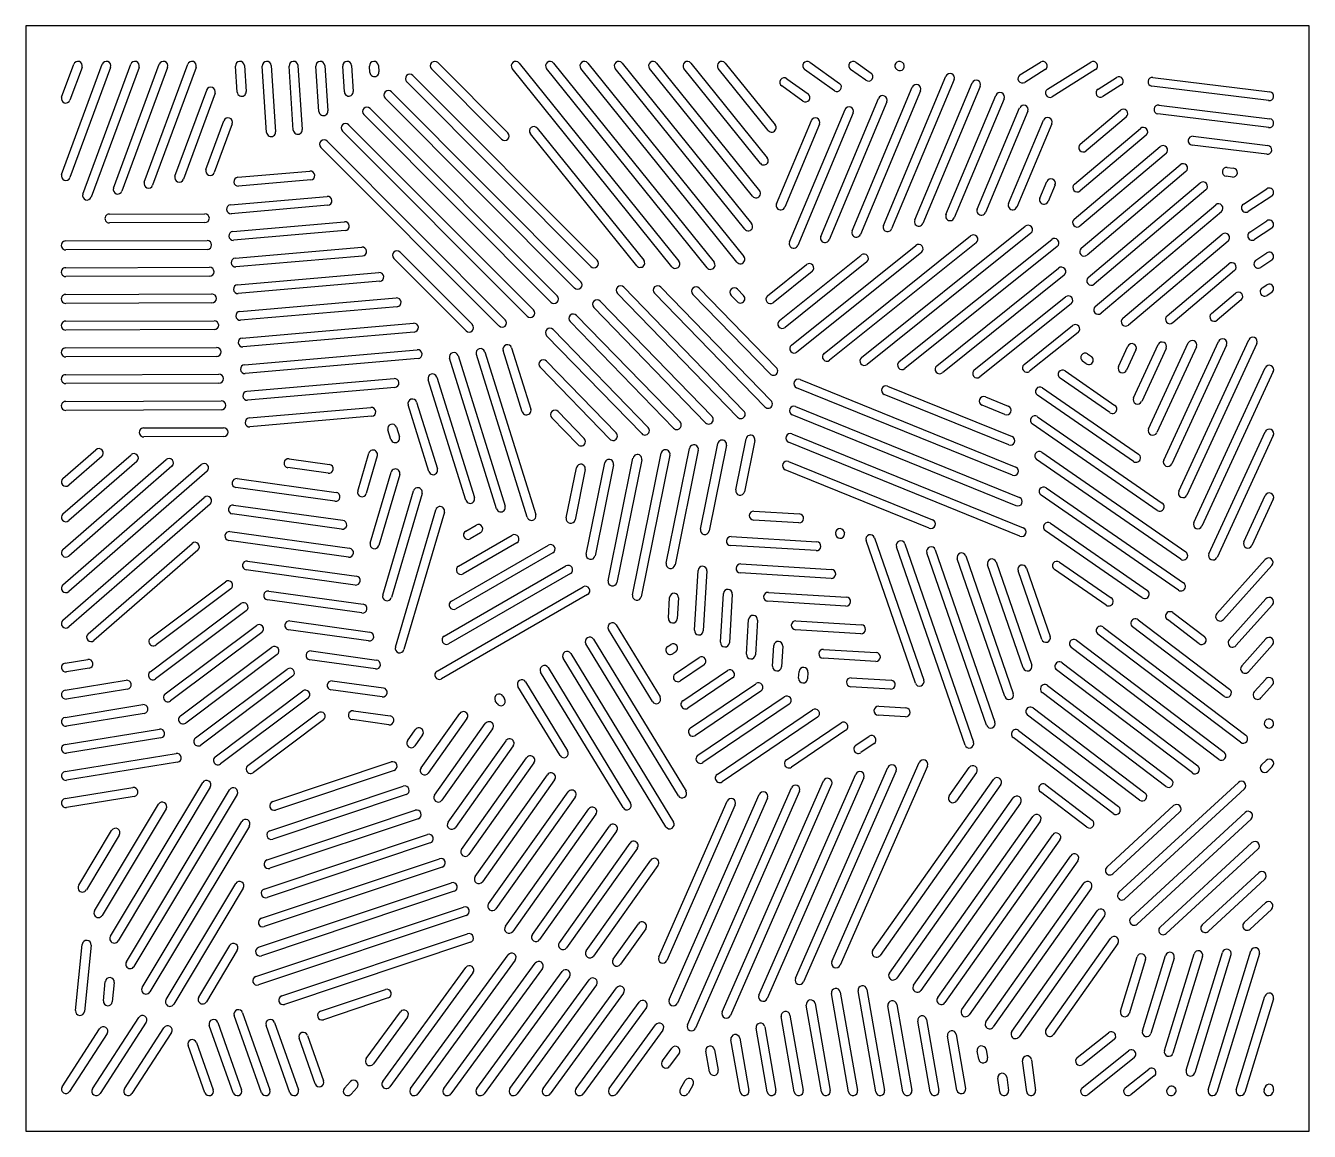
# Model space of a CAD drawing. Header units: inches. Extents: x 0 to 36, y 0 to 31.
import ezdxf

# ---------------------------------------------------------------- set-up
doc = ezdxf.new("R2010")
doc.units = ezdxf.units.IN
doc.layers.add('PROFILE', color=1, linetype='Continuous')
doc.layers.add('SLOTS', color=3, linetype='Continuous')

msp = doc.modelspace()

# ---------------------------------------------------------------- linework, layer by layer
at = {"layer": 'PROFILE'}
msp.add_lwpolyline([(0, 0), (36, 0), (36, 31), (0, 31)], close=True, dxfattribs=at)
at = {"layer": 'SLOTS'}
for p, q in [((1.008, 26.828), (2.146, 29.918)), ((1.008, 28.998), (1.347, 29.918)), ((1.605, 26.28), (2.945, 29.918)), ((2.466, 26.447), (3.744, 29.918)), ((3.327, 26.614), (4.544, 29.918)), ((6.134, 29.883), (6.182, 29.152)), ((6.886, 29.883), (7.008, 28.023)), ((7.637, 29.883), (7.755, 28.088)), ((8.389, 29.883), (8.472, 28.611)), ((9.141, 29.883), (9.188, 29.158)), ((9.892, 29.883), (9.904, 29.705)), ((11.559, 29.963), (13.523, 27.995)), ((13.838, 29.953), (18.319, 24.399)), ((14.802, 29.953), (19.305, 24.371)), ((15.765, 29.953), (20.141, 24.529)), ((16.729, 29.953), (20.36, 25.451)), ((17.693, 29.953), (20.58, 26.374)), ((18.656, 29.953), (20.799, 27.297)), ((19.62, 29.953), (21.018, 28.22)), ((21.988, 29.977), (22.825, 29.381)), ((23.281, 29.977), (23.708, 29.672)), ((24.573, 29.977), (24.591, 29.964)), ((27.885, 29.623), (28.457, 29.981)), ((28.655, 29.22), (29.87, 29.981)), ((2.38, 29.832), (1.242, 26.741)), ((1.581, 29.832), (1.242, 28.912)), ((3.18, 29.832), (1.84, 26.193)), ((3.979, 29.832), (2.7, 26.36)), ((4.778, 29.832), (3.561, 26.527)), ((5.933, 29.136), (5.885, 29.867)), ((6.758, 28.007), (6.636, 29.867)), ((7.505, 28.072), (7.388, 29.867)), ((8.223, 28.594), (8.14, 29.867)), ((8.939, 29.142), (8.891, 29.867)), ((9.654, 29.689), (9.643, 29.867)), ((10.862, 29.601), (16.025, 24.424)), ((13.346, 27.818), (11.382, 29.787)), ((18.124, 24.242), (13.644, 29.797)), ((19.11, 24.214), (14.607, 29.797)), ((19.947, 24.372), (15.571, 29.797)), ((20.166, 25.295), (16.534, 29.797)), ((20.385, 26.217), (17.498, 29.797)), ((20.604, 27.14), (18.462, 29.797)), ((20.824, 28.063), (19.425, 29.797)), ((22.68, 29.177), (21.843, 29.773)), ((23.563, 29.469), (23.136, 29.773)), ((24.055, 25.398), (25.809, 29.586)), ((24.446, 29.761), (24.428, 29.773)), ((28.59, 29.769), (28.018, 29.411)), ((30.002, 29.769), (28.788, 29.008)), ((30.075, 29.224), (30.592, 29.549)), ((31.615, 29.551), (34.89, 29.146)), ((4.187, 26.781), (5.076, 29.192)), ((15.848, 24.247), (10.685, 29.424)), ((21.797, 28.885), (21.202, 29.309)), ((21.347, 29.513), (21.942, 29.089)), ((23.178, 25.245), (24.865, 29.274)), ((25.096, 29.177), (23.408, 25.148)), ((26.039, 29.489), (24.286, 25.302)), ((24.933, 25.552), (26.542, 29.395)), ((26.773, 29.299), (25.163, 25.455)), ((30.725, 29.337), (30.207, 29.012)), ((34.86, 28.898), (31.584, 29.303)), ((5.31, 29.106), (4.422, 26.694)), ((15.389, 23.645), (10.083, 28.965)), ((10.261, 29.141), (15.566, 23.822)), ((22.3, 25.091), (23.921, 28.962)), ((24.152, 28.865), (22.531, 24.994)), ((25.81, 25.706), (27.209, 29.046)), ((27.44, 28.95), (26.041, 25.609)), ((14.726, 23.249), (9.482, 28.505)), ((9.659, 28.682), (14.903, 23.425)), ((21.423, 24.937), (22.978, 28.65)), ((23.208, 28.553), (21.654, 24.841)), ((26.688, 25.859), (27.876, 28.698)), ((28.107, 28.601), (26.918, 25.763)), ((29.577, 27.68), (30.703, 28.629)), ((34.86, 28.142), (31.753, 28.526)), ((31.784, 28.774), (34.89, 28.39)), ((5.055, 26.968), (5.56, 28.336)), ((5.794, 28.25), (5.29, 26.881)), ((9.058, 28.223), (14.239, 23.029)), ((14.348, 28.127), (17.333, 24.426)), ((21.058, 26.007), (22.034, 28.338)), ((22.264, 28.241), (21.289, 25.911)), ((27.565, 26.013), (28.543, 28.349)), ((28.774, 28.252), (27.796, 25.916)), ((29.412, 26.559), (31.262, 28.119)), ((30.864, 28.438), (29.738, 27.489)), ((8.457, 27.763), (13.451, 22.756)), ((14.062, 22.852), (8.881, 28.046)), ((17.138, 24.27), (14.154, 27.97)), ((31.423, 27.928), (29.573, 26.368)), ((32.742, 27.9), (34.835, 27.642)), ((13.274, 22.58), (8.28, 27.587)), ((29.406, 25.573), (31.82, 27.61)), ((31.982, 27.419), (29.568, 25.382)), ((34.804, 27.393), (32.711, 27.652)), ((29.603, 24.758), (32.379, 27.1)), ((33.7, 27.026), (33.872, 27.005)), ((5.951, 26.748), (7.971, 26.924)), ((7.993, 26.675), (5.972, 26.499)), ((32.54, 26.909), (29.765, 24.567)), ((33.841, 26.757), (33.67, 26.778)), ((28.443, 26.167), (28.637, 26.631)), ((28.868, 26.534), (28.673, 26.07)), ((29.8, 23.943), (32.938, 26.59)), ((33.099, 26.399), (29.962, 23.752)), ((34.152, 25.996), (34.806, 26.429)), ((5.746, 25.978), (8.456, 26.213)), ((8.477, 25.964), (5.767, 25.729)), ((29.998, 23.128), (33.374, 25.976)), ((34.944, 26.22), (34.289, 25.787)), ((2.346, 25.719), (5.025, 25.727)), ((33.535, 25.785), (30.159, 22.937)), ((5.026, 25.477), (2.347, 25.469)), ((5.811, 25.231), (8.94, 25.502)), ((8.962, 25.253), (5.833, 24.982)), ((23.444, 21.697), (28.035, 25.377)), ((34.327, 25.213), (34.806, 25.53)), ((34.944, 25.321), (34.465, 25.004)), ((1.125, 24.965), (5.091, 24.977)), ((22.39, 21.813), (26.501, 25.108)), ((26.657, 24.913), (22.546, 21.618)), ((28.192, 25.182), (23.6, 21.502)), ((24.497, 21.58), (28.774, 25.008)), ((30.768, 22.797), (33.558, 25.151)), ((33.72, 24.96), (30.929, 22.606)), ((5.092, 24.727), (1.125, 24.715)), ((5.877, 24.483), (9.424, 24.791)), ((9.446, 24.542), (5.898, 24.234)), ((10.501, 24.652), (12.527, 22.621)), ((21.141, 22.734), (23.431, 24.57)), ((21.474, 22.04), (24.966, 24.839)), ((25.122, 24.644), (21.63, 21.845)), ((28.931, 24.813), (24.654, 21.385)), ((34.502, 24.429), (34.806, 24.63)), ((1.125, 24.215), (5.157, 24.227)), ((12.35, 22.445), (10.324, 24.476)), ((20.808, 23.429), (21.897, 24.301)), ((23.588, 24.375), (21.297, 22.539)), ((25.551, 21.464), (28.969, 24.203)), ((32.011, 22.864), (33.743, 24.325)), ((33.904, 24.134), (32.172, 22.673)), ((34.944, 24.422), (34.64, 24.221)), ((5.157, 23.977), (1.125, 23.965)), ((5.942, 23.736), (9.908, 24.081)), ((9.93, 23.832), (5.964, 23.487)), ((22.053, 24.106), (20.964, 23.233)), ((29.125, 24.008), (25.708, 21.268)), ((1.125, 23.465), (5.222, 23.477)), ((19.964, 20.022), (16.595, 23.494)), ((16.774, 23.668), (20.144, 20.196)), ((20.728, 20.311), (17.637, 23.497)), ((17.817, 23.671), (20.908, 20.485)), ((20.876, 21.236), (18.712, 23.466)), ((18.891, 23.641), (21.056, 21.41)), ((19.956, 23.262), (19.786, 23.436)), ((19.966, 23.61), (20.135, 23.436)), ((33.253, 22.931), (33.928, 23.5)), ((34.677, 23.646), (34.806, 23.731)), ((34.944, 23.523), (34.815, 23.438)), ((5.223, 23.227), (1.125, 23.215)), ((6.007, 22.989), (10.393, 23.37)), ((10.414, 23.121), (6.029, 22.74)), ((19.068, 19.868), (15.933, 23.099)), ((16.113, 23.273), (19.248, 20.042)), ((26.605, 21.347), (29.164, 23.398)), ((29.32, 23.203), (26.761, 21.152)), ((34.089, 23.309), (33.415, 22.74)), ((1.125, 22.715), (5.288, 22.728)), ((18.172, 19.715), (15.272, 22.704)), ((15.451, 22.878), (18.351, 19.889)), ((5.289, 22.478), (1.125, 22.465)), ((6.073, 22.242), (10.877, 22.659)), ((10.898, 22.41), (6.094, 21.993)), ((14.79, 22.482), (17.455, 19.735)), ((28, 21.504), (29.358, 22.593)), ((29.515, 22.397), (28.156, 21.309)), ((1.125, 21.965), (5.354, 21.978)), ((13.629, 21.969), (14.166, 20.25)), ((17.276, 19.561), (14.611, 22.308)), ((30.648, 21.442), (30.911, 22.012)), ((31.071, 20.568), (31.759, 22.058)), ((31.493, 19.693), (32.606, 22.104)), ((32.833, 21.999), (31.72, 19.589)), ((31.916, 18.819), (33.453, 22.149)), ((33.68, 22.045), (32.143, 18.714)), ((32.339, 17.945), (34.3, 22.195)), ((34.527, 22.09), (32.566, 17.84)), ((5.354, 21.728), (1.125, 21.715)), ((6.138, 21.495), (10.982, 21.915)), ((11.003, 21.666), (6.16, 21.246)), ((13.207, 17.455), (11.887, 21.675)), ((12.126, 21.749), (13.446, 17.53)), ((14.067, 17.216), (12.639, 21.784)), ((12.877, 21.859), (14.306, 17.291)), ((13.928, 20.176), (13.39, 21.894)), ((29.783, 21.798), (29.887, 21.725)), ((31.138, 21.908), (30.875, 21.337)), ((31.986, 21.953), (31.298, 20.463)), ((16.38, 19.408), (14.426, 21.421)), ((14.605, 21.595), (16.559, 19.582)), ((29.151, 21.323), (30.55, 20.355)), ((29.745, 21.52), (29.641, 21.592)), ((32.761, 17.071), (34.761, 21.406)), ((34.989, 21.301), (32.988, 16.966)), ((1.125, 21.215), (5.419, 21.228)), ((5.42, 20.978), (1.125, 20.965)), ((6.204, 20.748), (10.331, 21.106)), ((12.346, 17.694), (11.289, 21.074)), ((11.528, 21.148), (12.585, 17.768)), ((21.716, 21.082), (27.768, 18.626)), ((24.174, 20.893), (27.663, 19.478)), ((30.407, 20.15), (29.008, 21.117)), ((10.353, 20.857), (6.225, 20.499)), ((27.674, 18.394), (21.622, 20.85)), ((27.569, 19.246), (24.08, 20.662)), ((26.916, 20.59), (27.558, 20.33)), ((31.07, 18.779), (28.376, 20.643)), ((28.518, 20.848), (31.212, 18.985)), ((1.125, 20.465), (5.485, 20.478)), ((5.486, 20.228), (1.125, 20.215)), ((6.269, 20.001), (9.681, 20.297)), ((11.309, 18.499), (10.724, 20.37)), ((10.962, 20.445), (11.547, 18.574)), ((14.935, 20.179), (15.663, 19.428)), ((21.594, 20.322), (27.873, 17.774)), ((27.464, 20.098), (26.822, 20.359)), ((9.703, 20.048), (6.291, 19.752)), ((15.484, 19.254), (14.755, 20.005)), ((27.779, 17.542), (21.5, 20.09)), ((31.732, 17.409), (28.23, 19.832)), ((28.372, 20.037), (31.874, 17.615)), ((3.309, 19.722), (5.551, 19.728)), ((5.551, 19.478), (3.31, 19.472)), ((10.242, 19.397), (10.158, 19.666)), ((10.397, 19.741), (10.481, 19.472)), ((21.488, 19.555), (27.978, 16.922)), ((33.184, 16.196), (34.761, 19.616)), ((34.989, 19.511), (33.411, 16.092)), ((1.043, 18.304), (1.971, 19.111)), ((17.966, 15.93), (18.618, 19.147)), ((18.863, 19.098), (18.211, 15.88)), ((18.925, 16.885), (19.41, 19.283)), ((19.656, 19.234), (19.17, 16.836)), ((19.913, 17.984), (20.203, 19.419)), ((20.448, 19.369), (20.158, 17.934)), ((27.884, 16.69), (21.394, 19.323)), ((1.043, 17.311), (2.954, 18.972)), ((1.043, 16.317), (3.938, 18.833)), ((2.135, 18.922), (1.207, 18.116)), ((3.118, 18.783), (1.207, 17.122)), ((7.387, 18.855), (8.519, 18.698)), ((9.311, 17.953), (9.623, 19.01)), ((9.862, 18.94), (9.551, 17.883)), ((15.722, 16.185), (16.239, 18.74)), ((16.336, 15.438), (17.032, 18.876)), ((17.277, 18.826), (16.581, 15.388)), ((17.02, 15.04), (17.825, 19.012)), ((18.07, 18.962), (17.265, 14.99)), ((21.396, 18.783), (25.434, 17.144)), ((32.394, 16.039), (28.353, 18.835)), ((28.495, 19.041), (32.536, 16.245)), ((1.043, 15.323), (4.922, 18.694)), ((4.102, 18.645), (1.207, 16.128)), ((5.086, 18.506), (1.207, 15.135)), ((8.484, 18.45), (7.353, 18.608)), ((9.663, 16.494), (10.249, 18.483)), ((10.489, 18.412), (9.903, 16.423)), ((15.162, 17.198), (15.447, 18.604)), ((15.692, 18.555), (15.407, 17.148)), ((16.485, 18.69), (15.967, 16.135)), ((25.34, 16.913), (21.302, 18.551)), ((8.673, 17.667), (5.896, 18.053)), ((5.93, 18.301), (8.708, 17.914)), ((28.618, 18.044), (32.471, 15.378)), ((1.043, 14.33), (5.007, 17.775)), ((10.016, 15.035), (10.876, 17.955)), ((11.116, 17.885), (10.255, 14.964)), ((32.328, 15.172), (28.476, 17.838)), ((34.163, 16.529), (34.761, 17.825)), ((34.989, 17.721), (34.39, 16.424)), ((5.171, 17.586), (1.207, 14.141)), ((8.862, 16.883), (5.795, 17.31)), ((5.829, 17.557), (8.897, 17.131)), ((10.368, 13.575), (11.502, 17.428)), ((11.742, 17.357), (10.607, 13.505)), ((20.425, 17.388), (21.702, 17.311)), ((12.342, 16.83), (12.633, 16.997)), ((21.687, 17.061), (20.41, 17.138)), ((28.741, 17.047), (31.457, 15.167)), ((9.051, 16.1), (5.694, 16.567)), ((5.729, 16.814), (9.086, 16.347)), ((12.14, 15.848), (13.647, 16.716)), ((12.758, 16.781), (12.467, 16.613)), ((19.784, 16.675), (22.185, 16.53)), ((22.725, 16.711), (22.717, 16.732)), ((22.954, 16.814), (22.961, 16.792)), ((24.951, 12.566), (23.57, 16.562)), ((23.806, 16.644), (25.188, 12.648)), ((31.315, 14.962), (28.598, 16.841)), ((1.751, 13.952), (4.665, 16.484)), ((4.829, 16.296), (1.915, 13.763)), ((11.939, 14.866), (14.661, 16.435)), ((14.786, 16.218), (12.064, 14.649)), ((13.772, 16.499), (12.265, 15.631)), ((22.17, 16.281), (19.769, 16.425)), ((26.345, 10.831), (24.422, 16.392)), ((24.658, 16.474), (26.581, 10.913)), ((26.946, 11.389), (25.274, 16.222)), ((25.511, 16.304), (27.182, 11.471)), ((6.223, 15.988), (9.275, 15.564)), ((11.737, 13.884), (15.153, 15.853)), ((20.055, 15.907), (22.602, 15.754)), ((27.462, 12.191), (26.127, 16.052)), ((26.363, 16.134), (27.698, 12.272)), ((27.978, 12.993), (26.979, 15.882)), ((27.216, 15.964), (28.215, 13.074)), ((28.992, 15.961), (30.444, 14.956)), ((33.404, 14.516), (34.764, 16.034)), ((34.95, 15.867), (33.59, 14.349)), ((9.24, 15.316), (6.188, 15.741)), ((15.278, 15.636), (11.862, 13.668)), ((18.755, 14.05), (18.857, 15.726)), ((19.106, 15.711), (19.004, 14.035)), ((22.587, 15.504), (20.04, 15.658)), ((28.495, 13.794), (27.832, 15.712)), ((28.068, 15.794), (28.731, 13.876)), ((30.301, 14.751), (28.85, 15.755)), ((3.507, 13.836), (5.604, 15.409)), ((5.754, 15.209), (3.657, 13.636)), ((6.816, 15.149), (9.464, 14.78)), ((11.536, 12.903), (15.636, 15.265)), ((3.491, 12.886), (6.037, 14.797)), ((9.429, 14.533), (6.782, 14.901)), ((15.76, 15.049), (11.661, 12.686)), ((18.024, 14.387), (18.059, 14.97)), ((18.309, 14.955), (18.273, 14.372)), ((19.486, 13.713), (19.569, 15.078)), ((19.818, 15.063), (19.735, 13.698)), ((23.004, 14.728), (20.814, 14.86)), ((20.829, 15.109), (23.019, 14.978)), ((33.755, 13.784), (34.782, 14.93)), ((34.968, 14.763), (33.941, 13.617)), ((6.187, 14.597), (3.641, 12.686)), ((32.17, 14.545), (33.058, 13.871)), ((3.915, 12.267), (6.47, 14.184)), ((9.619, 13.749), (7.375, 14.061)), ((7.41, 14.309), (9.653, 13.997)), ((17.576, 12.048), (16.346, 14.068)), ((16.559, 14.198), (17.79, 12.178)), ((20.217, 13.376), (20.276, 14.349)), ((20.525, 14.333), (20.466, 13.361)), ((23.421, 13.952), (21.587, 14.062)), ((21.602, 14.311), (23.436, 14.201)), ((30.222, 14.14), (34.22, 11.106)), ((33.614, 12.194), (31.045, 14.144)), ((31.196, 14.343), (33.765, 12.393)), ((32.907, 13.672), (32.019, 14.346)), ((6.62, 13.984), (4.065, 12.067)), ((15.924, 13.798), (18.519, 9.539)), ((29.473, 13.768), (33.61, 10.628)), ((34.069, 10.907), (30.071, 13.941)), ((34.105, 13.051), (34.782, 13.806)), ((4.338, 11.647), (6.903, 13.571)), ((7.053, 13.371), (4.488, 11.447)), ((8.003, 13.469), (9.842, 13.213)), ((15.289, 13.399), (18.169, 8.671)), ((18.305, 9.409), (15.711, 13.668)), ((18.009, 13.598), (18.09, 13.652)), ((18.23, 13.445), (18.149, 13.39)), ((20.948, 13.039), (20.983, 13.619)), ((21.232, 13.604), (21.197, 13.024)), ((22.376, 13.513), (23.854, 13.425)), ((33.459, 10.429), (29.322, 13.569)), ((34.968, 13.639), (34.292, 12.884)), ((1.105, 13.127), (1.742, 13.231)), ((1.782, 12.985), (1.145, 12.881)), ((9.808, 12.966), (7.969, 13.221)), ((14.654, 13), (16.966, 9.205)), ((17.955, 8.541), (15.076, 13.269)), ((18.22, 12.835), (18.886, 13.285)), ((19.026, 13.078), (18.36, 12.628)), ((23.839, 13.175), (22.361, 13.264)), ((29.066, 13.135), (32.87, 10.248)), ((1.105, 12.367), (2.817, 12.647)), ((4.762, 11.028), (7.336, 12.958)), ((7.486, 12.758), (4.912, 10.828)), ((8.597, 12.629), (10.031, 12.43)), ((14.019, 12.601), (15.199, 10.664)), ((16.752, 9.075), (14.441, 12.87)), ((18.431, 12.072), (19.682, 12.918)), ((19.822, 12.711), (18.571, 11.865)), ((21.678, 12.702), (21.69, 12.89)), ((21.939, 12.875), (21.928, 12.687)), ((23.15, 12.716), (24.271, 12.648)), ((32.719, 10.049), (28.914, 12.936)), ((34.456, 12.318), (34.782, 12.682)), ((2.857, 12.4), (1.145, 12.121)), ((5.315, 10.504), (7.769, 12.346)), ((9.997, 12.182), (8.562, 12.382)), ((14.986, 10.534), (13.806, 12.471)), ((18.642, 11.309), (20.478, 12.551)), ((20.618, 12.344), (18.782, 11.102)), ((24.256, 12.399), (23.135, 12.466)), ((31.979, 9.668), (28.507, 12.304)), ((28.658, 12.503), (32.13, 9.867)), ((34.968, 12.515), (34.642, 12.151)), ((1.105, 11.607), (3.284, 11.963)), ((7.919, 12.146), (5.465, 10.304)), ((13.219, 11.992), (13.171, 12.072)), ((13.384, 12.202), (13.433, 12.122)), ((18.852, 10.546), (21.274, 12.184)), ((21.414, 11.977), (18.993, 10.339)), ((23.924, 11.918), (24.688, 11.872)), ((3.325, 11.717), (1.145, 11.361)), ((6.235, 10.257), (8.202, 11.733)), ((8.352, 11.533), (6.385, 10.057)), ((10.186, 11.398), (9.156, 11.542)), ((9.19, 11.789), (10.22, 11.646)), ((11.088, 10.19), (12.172, 11.716)), ((12.376, 11.571), (11.292, 10.045)), ((19.394, 10.007), (22.07, 11.817)), ((22.21, 11.61), (19.534, 9.8)), ((24.673, 11.622), (23.909, 11.668)), ((31.24, 9.288), (28.1, 11.671)), ((28.251, 11.87), (31.391, 9.487)), ((34.898, 11.552), (34.912, 11.548)), ((1.105, 10.847), (3.752, 11.28)), ((10.709, 10.951), (10.927, 11.258)), ((11.467, 9.428), (12.891, 11.432)), ((13.094, 11.287), (11.671, 9.283)), ((21.336, 10.415), (22.866, 11.45)), ((23.006, 11.243), (21.476, 10.208)), ((27.844, 11.238), (30.651, 9.107)), ((34.838, 11.309), (34.825, 11.313)), ((3.792, 11.033), (1.145, 10.601)), ((11.131, 11.113), (10.913, 10.806)), ((11.846, 8.667), (13.471, 10.953)), ((13.674, 10.809), (12.05, 8.522)), ((23.279, 10.824), (23.654, 11.078)), ((23.794, 10.871), (23.419, 10.617)), ((30.5, 8.908), (27.693, 11.039)), ((1.105, 10.088), (4.22, 10.596)), ((12.225, 7.905), (14.05, 10.475)), ((4.26, 10.349), (1.145, 9.841)), ((6.928, 9.245), (10.253, 10.356)), ((10.332, 10.119), (7.007, 9.008)), ((14.254, 10.33), (12.429, 7.76)), ((21.587, 4.291), (24.18, 10.203)), ((24.409, 10.103), (21.816, 4.19)), ((22.613, 4.762), (25.06, 10.343)), ((25.289, 10.242), (22.842, 4.661)), ((25.903, 9.41), (26.463, 10.201)), ((34.663, 10.278), (34.788, 10.4)), ((34.962, 10.221), (34.837, 10.099)), ((2.378, 5.468), (4.964, 9.778)), ((12.604, 7.144), (14.63, 9.996)), ((14.834, 9.851), (12.808, 6.999)), ((19.537, 3.349), (22.376, 9.824)), ((22.604, 9.723), (19.766, 3.249)), ((20.562, 3.82), (23.278, 10.013)), ((23.507, 9.913), (20.791, 3.72)), ((23.758, 5.077), (27.144, 9.865)), ((27.348, 9.72), (23.963, 4.933)), ((26.667, 10.057), (26.108, 9.265)), ((30.66, 6.701), (34.009, 9.783)), ((1.105, 9.328), (3.005, 9.638)), ((3.045, 9.391), (1.145, 9.081)), ((5.178, 9.649), (2.592, 5.339)), ((2.824, 4.752), (5.717, 9.575)), ((5.931, 9.447), (3.038, 4.624)), ((6.849, 8.428), (10.59, 9.678)), ((10.669, 9.441), (6.928, 8.191)), ((12.983, 6.382), (15.21, 9.517)), ((15.414, 9.372), (13.187, 6.237)), ((18.05, 3.693), (20.571, 9.444)), ((18.56, 2.99), (21.473, 9.634)), ((21.702, 9.533), (18.789, 2.889)), ((29.76, 8.528), (28.459, 9.516)), ((28.61, 9.715), (29.911, 8.727)), ((34.178, 9.599), (30.83, 6.517)), ((1.933, 6.183), (3.725, 9.17)), ((3.939, 9.041), (2.147, 6.054)), ((6.77, 7.611), (10.927, 9)), ((13.454, 5.75), (15.79, 9.038)), ((17.755, 4.89), (19.669, 9.254)), ((19.898, 9.154), (17.984, 4.789)), ((20.8, 9.344), (18.279, 3.593)), ((24.225, 4.438), (27.697, 9.348)), ((27.901, 9.204), (24.429, 4.294)), ((30.32, 7.407), (32.194, 9.132)), ((3.269, 4.037), (6.058, 8.686)), ((11.007, 8.763), (6.849, 7.374)), ((15.994, 8.894), (13.658, 5.605)), ((24.902, 4.096), (28.25, 8.831)), ((28.454, 8.687), (25.106, 3.951)), ((32.363, 8.948), (30.49, 7.224)), ((31, 5.995), (34.2, 8.939)), ((34.369, 8.755), (31.17, 5.811)), ((1.487, 6.898), (2.41, 8.437)), ((2.624, 8.308), (1.702, 6.77)), ((6.273, 8.558), (3.483, 3.908)), ((6.69, 6.794), (11.265, 8.322)), ((14.21, 5.519), (16.37, 8.56)), ((16.574, 8.415), (14.414, 5.375)), ((25.578, 3.754), (28.803, 8.314)), ((11.344, 8.085), (6.77, 6.556)), ((14.967, 5.289), (16.95, 8.081)), ((17.154, 7.936), (15.17, 5.144)), ((29.007, 8.17), (25.782, 3.609)), ((31.818, 5.728), (34.39, 8.095)), ((6.611, 5.976), (11.602, 7.644)), ((15.723, 5.059), (17.53, 7.602)), ((26.255, 3.411), (29.307, 7.728)), ((29.511, 7.583), (26.459, 3.267)), ((34.56, 7.911), (31.987, 5.544)), ((11.682, 7.407), (6.69, 5.739)), ((17.733, 7.457), (15.927, 4.914)), ((32.995, 5.791), (34.581, 7.251)), ((3.937, 3.693), (5.89, 6.947)), ((6.532, 5.159), (11.94, 6.966)), ((26.931, 3.069), (29.679, 6.955)), ((34.75, 7.067), (33.164, 5.607)), ((6.104, 6.819), (4.152, 3.565)), ((12.019, 6.729), (6.611, 4.922)), ((29.883, 6.81), (27.135, 2.925)), ((6.453, 4.342), (12.277, 6.288)), ((27.657, 2.796), (30.051, 6.182)), ((34.171, 5.855), (34.772, 6.408)), ((34.941, 6.224), (34.34, 5.671)), ((12.356, 6.051), (6.532, 4.105)), ((16.479, 4.828), (17.184, 5.821)), ((30.255, 6.038), (27.861, 2.652)), ((7.182, 3.795), (12.394, 5.537)), ((17.388, 5.676), (16.683, 4.683)), ((28.619, 2.858), (30.423, 5.409)), ((1.399, 3.386), (1.585, 5.242)), ((1.834, 5.217), (1.647, 3.361)), ((4.853, 3.762), (5.721, 5.208)), ((5.935, 5.08), (5.067, 3.633)), ((12.473, 5.299), (7.261, 3.557)), ((30.627, 5.265), (28.823, 2.713)), ((33.165, 1.162), (34.362, 5.061)), ((10.796, 1.199), (13.528, 4.945)), ((13.73, 4.797), (10.998, 1.051)), ((11.724, 1.199), (14.288, 4.713)), ((30.705, 3.372), (31.171, 4.889)), ((31.41, 4.815), (30.944, 3.298)), ((31.32, 2.818), (31.969, 4.932)), ((32.208, 4.858), (31.559, 2.745)), ((31.934, 2.264), (32.766, 4.975)), ((33.005, 4.901), (32.173, 2.191)), ((32.549, 1.71), (33.564, 5.018)), ((33.803, 4.944), (32.788, 1.637)), ((34.601, 4.987), (33.404, 1.088)), ((10.012, 1.397), (12.343, 4.593)), ((12.545, 4.445), (10.214, 1.25)), ((14.49, 4.566), (11.926, 1.051)), ((12.652, 1.199), (15.047, 4.482)), ((15.249, 4.335), (12.854, 1.051)), ((2.18, 3.66), (2.234, 4.2)), ((2.483, 4.175), (2.429, 3.635)), ((8.27, 3.368), (10.091, 3.976)), ((13.581, 1.199), (15.807, 4.251)), ((16.009, 4.103), (13.783, 1.051)), ((14.509, 1.199), (16.566, 4.019)), ((23.593, 3.981), (24.087, 1.147)), ((10.17, 3.739), (8.349, 3.13)), ((16.768, 3.872), (14.711, 1.051)), ((15.437, 1.199), (17.205, 3.622)), ((23.08, 1.103), (22.598, 3.862)), ((22.844, 3.905), (23.326, 1.147)), ((23.841, 1.103), (23.346, 3.938)), ((33.949, 1.162), (34.756, 3.788)), ((34.994, 3.714), (34.188, 1.088)), ((6.616, 1.083), (5.849, 3.243)), ((6.085, 3.326), (6.852, 1.167)), ((9.552, 2.04), (10.508, 3.349)), ((17.407, 3.475), (15.639, 1.051)), ((21.435, 3.258), (21.803, 1.147)), ((22.318, 1.103), (21.893, 3.538)), ((22.14, 3.581), (22.565, 1.147)), ((24.603, 1.103), (24.181, 3.515)), ((24.428, 3.558), (24.849, 1.147)), ((1.876, 1.193), (3.173, 3.192)), ((3.382, 3.056), (2.086, 1.057)), ((2.77, 1.193), (3.879, 2.903)), ((5.82, 1.083), (5.15, 2.97)), ((5.386, 3.054), (6.056, 1.167)), ((7.412, 1.083), (6.742, 2.97)), ((6.978, 3.054), (7.647, 1.167)), ((10.71, 3.202), (9.754, 1.892)), ((16.366, 1.199), (17.668, 2.984)), ((20.796, 1.103), (20.484, 2.891)), ((20.73, 2.934), (21.042, 1.147)), ((21.557, 1.103), (21.188, 3.215)), ((25.364, 1.103), (25.016, 3.093)), ((25.263, 3.136), (25.61, 1.147)), ((1.02, 1.251), (2.074, 2.876)), ((2.284, 2.74), (1.23, 1.115)), ((4.089, 2.767), (2.98, 1.057)), ((8.12, 1.331), (7.667, 2.608)), ((7.902, 2.691), (8.355, 1.415)), ((17.87, 2.837), (16.568, 1.051)), ((20.034, 1.103), (19.779, 2.567)), ((20.025, 2.61), (20.281, 1.147)), ((26.116, 1.158), (25.852, 2.67)), ((26.098, 2.713), (26.362, 1.201)), ((29.49, 2.069), (30.367, 2.766)), ((30.523, 2.57), (29.646, 1.873)), ((5.024, 1.083), (4.555, 2.405)), ((4.791, 2.488), (5.26, 1.167)), ((17.858, 1.972), (18.122, 2.334)), ((18.324, 2.187), (18.06, 1.825)), ((19.174, 1.671), (19.074, 2.244)), ((19.32, 2.287), (19.42, 1.714)), ((26.727, 2.019), (26.687, 2.248)), ((26.933, 2.291), (26.973, 2.062)), ((29.631, 1.223), (30.932, 2.256)), ((28.073, 1.108), (27.957, 1.976)), ((28.205, 2.009), (28.32, 1.142)), ((31.087, 2.061), (29.786, 1.027)), ((27.316, 1.108), (27.265, 1.488)), ((27.513, 1.521), (27.564, 1.142)), ((30.837, 1.223), (31.497, 1.747)), ((31.652, 1.552), (30.992, 1.027)), ((8.94, 1.21), (9.109, 1.394)), ((9.293, 1.225), (9.124, 1.04)), ((18.36, 1.189), (18.5, 1.425)), ((18.715, 1.298), (18.575, 1.061)), ((32.042, 1.223), (32.062, 1.238)), ((34.734, 1.162), (34.756, 1.232)), ((34.994, 1.159), (34.973, 1.088)), ((32.217, 1.042), (32.198, 1.027))]:
    msp.add_line(p, q, dxfattribs=at)
for centre, start, end in [((1.464, 29.875), -20.2181, 159.7819), ((2.263, 29.875), -20.2181, 159.7819), ((3.062, 29.875), -20.2181, 159.7819), ((3.862, 29.875), -20.2181, 159.7819), ((4.661, 29.875), -20.2181, 159.7819), ((6.009, 29.875), 3.7448, 183.7448), ((6.761, 29.875), 3.7448, 183.7448), ((7.513, 29.875), 3.7448, 183.7448), ((8.264, 29.875), 3.7448, 183.7448), ((9.016, 29.875), 3.7448, 183.7448), ((9.768, 29.875), 3.7448, 183.7448), ((11.471, 29.875), 44.9258, 224.9258), ((13.741, 29.875), 38.8918, 218.8918), ((14.704, 29.875), 38.8918, 218.8918), ((15.668, 29.875), 38.8918, 218.8918), ((16.632, 29.875), 38.8918, 218.8918), ((17.595, 29.875), 38.8918, 218.8918), ((18.559, 29.875), 38.8918, 218.8918), ((19.522, 29.875), 38.8918, 218.8918), ((21.916, 29.875), 54.5267, 234.5267), ((23.208, 29.875), 54.5267, 234.5267), ((24.501, 29.875), 54.5267, 234.5267), ((24.518, 29.863), -125.4733, 54.5267), ((28.524, 29.875), -57.9297, 122.0703), ((29.936, 29.875), -57.9297, 122.0703), ((9.779, 29.697), 183.7448, 363.7448), ((10.773, 29.513), 44.9258, 224.9258), ((21.275, 29.411), 54.5267, 234.5267), ((23.635, 29.571), -125.4733, 54.5267), ((25.924, 29.537), -22.7219, 157.2781), ((27.952, 29.517), -237.9297, -57.9297), ((30.659, 29.443), -57.9297, 122.0703), ((31.6, 29.427), 82.9575, 262.9575), ((5.193, 29.149), -20.2181, 159.7819), ((10.172, 29.053), 44.9258, 224.9258), ((22.753, 29.279), -125.4733, 54.5267), ((24.98, 29.225), -22.7219, 157.2781), ((26.657, 29.347), -22.7219, 157.2781), ((28.721, 29.114), -237.9297, -57.9297), ((30.141, 29.118), -237.9297, -57.9297), ((1.125, 28.955), 159.7819, 339.7819), ((6.057, 29.144), 183.7448, 363.7448), ((9.063, 29.15), 183.7448, 363.7448), ((21.87, 28.987), -125.4733, 54.5267), ((24.037, 28.913), -22.7219, 157.2781), ((27.325, 28.998), -22.7219, 157.2781), ((34.875, 29.022), 262.9575, 442.9575), ((8.348, 28.603), 183.7448, 363.7448), ((9.571, 28.594), 44.9258, 224.9258), ((23.093, 28.601), -22.7219, 157.2781), ((27.992, 28.649), -22.7219, 157.2781), ((30.783, 28.534), -49.8487, 130.1513), ((31.769, 28.65), 82.9575, 262.9575), ((5.677, 28.293), -20.2181, 159.7819), ((7.63, 28.08), 183.7448, 363.7448), ((8.97, 28.134), 44.9258, 224.9258), ((14.251, 28.048), 38.8918, 218.8918), ((20.921, 28.141), 218.8918, 398.8918), ((22.149, 28.289), -22.7219, 157.2781), ((28.659, 28.3), -22.7219, 157.2781), ((31.342, 28.024), -49.8487, 130.1513), ((34.875, 28.266), 262.9575, 442.9575), ((6.883, 28.015), 183.7448, 363.7448), ((8.369, 27.675), 44.9258, 224.9258), ((13.434, 27.906), -135.0742, 44.9258), ((32.727, 27.776), 82.9575, 262.9575), ((29.658, 27.584), 130.1513, 310.1513), ((31.901, 27.514), -49.8487, 130.1513), ((34.82, 27.518), 262.9575, 442.9575), ((20.702, 27.219), 218.8918, 398.8918), ((32.46, 27.004), -49.8487, 130.1513), ((33.685, 26.902), 82.9575, 262.9575), ((33.857, 26.881), 262.9575, 442.9575), ((1.125, 26.785), 159.7819, 339.7819), ((4.305, 26.738), 159.7819, 339.7819), ((5.173, 26.925), 159.7819, 339.7819), ((5.962, 26.624), -265.0387, -85.0387), ((7.982, 26.799), -85.0387, 94.9613), ((28.752, 26.582), -22.7219, 157.2781), ((2.583, 26.404), 159.7819, 339.7819), ((3.444, 26.571), 159.7819, 339.7819), ((20.482, 26.296), 218.8918, 398.8918), ((29.493, 26.464), 130.1513, 310.1513), ((33.019, 26.495), -49.8487, 130.1513), ((34.875, 26.324), -56.5259, 123.4741), ((1.722, 26.237), 159.7819, 339.7819), ((5.757, 25.853), -265.0387, -85.0387), ((8.466, 26.088), -85.0387, 94.9613), ((21.173, 25.959), -202.7219, -22.7219), ((27.68, 25.965), -202.7219, -22.7219), ((28.558, 26.118), -202.7219, -22.7219), ((33.454, 25.881), -49.8487, 130.1513), ((34.22, 25.892), 123.4741, 303.4741), ((2.347, 25.594), -269.8272, -89.8272), ((5.026, 25.602), -89.8272, 90.1728), ((25.926, 25.657), -202.7219, -22.7219), ((26.803, 25.811), -202.7219, -22.7219), ((29.487, 25.478), 130.1513, 310.1513), ((5.822, 25.106), -265.0387, -85.0387), ((8.951, 25.378), -85.0387, 94.9613), ((20.263, 25.373), 218.8918, 398.8918), ((23.293, 25.196), -202.7219, -22.7219), ((24.171, 25.35), -202.7219, -22.7219), ((25.048, 25.504), -202.7219, -22.7219), ((28.113, 25.279), -51.2888, 128.7112), ((34.396, 25.108), 123.4741, 303.4741), ((34.875, 25.425), -56.5259, 123.4741), ((1.125, 24.84), -269.8272, -89.8272), ((5.091, 24.852), -89.8272, 90.1728), ((21.538, 24.889), -202.7219, -22.7219), ((22.416, 25.043), -202.7219, -22.7219), ((25.044, 24.742), -51.2888, 128.7112), ((26.579, 25.01), -51.2888, 128.7112), ((28.853, 24.91), -51.2888, 128.7112), ((33.639, 25.055), -49.8487, 130.1513), ((5.887, 24.359), -265.0387, -85.0387), ((9.435, 24.667), -85.0387, 94.9613), ((10.413, 24.564), 44.9258, 224.9258), ((20.044, 24.45), 218.8918, 398.8918), ((23.51, 24.473), -51.2888, 128.7112), ((29.684, 24.663), 130.1513, 310.1513), ((34.875, 24.526), -56.5259, 123.4741), ((1.125, 24.09), -269.8272, -89.8272), ((5.157, 24.102), -89.8272, 90.1728), ((15.937, 24.335), -135.0742, 44.9258), ((17.236, 24.348), 218.8918, 398.8918), ((18.222, 24.32), 218.8918, 398.8918), ((19.208, 24.292), 218.8918, 398.8918), ((21.975, 24.204), -51.2888, 128.7112), ((29.047, 24.105), -51.2888, 128.7112), ((33.824, 24.23), -49.8487, 130.1513), ((34.571, 24.325), 123.4741, 303.4741), ((9.919, 23.956), -85.0387, 94.9613), ((15.478, 23.734), -135.0742, 44.9258), ((29.881, 23.848), 130.1513, 310.1513), ((1.125, 23.34), -269.8272, -89.8272), ((5.223, 23.352), -89.8272, 90.1728), ((5.953, 23.612), -265.0387, -85.0387), ((14.814, 23.337), -135.0742, 44.9258), ((16.685, 23.581), 44.1343, 224.1343), ((17.727, 23.584), 44.1343, 224.1343), ((18.802, 23.553), 44.1343, 224.1343), ((19.876, 23.523), 44.1343, 224.1343), ((20.045, 23.349), -135.8657, 44.1343), ((20.886, 23.331), -231.2888, -51.2888), ((29.242, 23.3), -51.2888, 128.7112), ((34.008, 23.404), -49.8487, 130.1513), ((34.746, 23.542), 123.4741, 303.4741), ((34.875, 23.627), -56.5259, 123.4741), ((10.403, 23.245), -85.0387, 94.9613), ((16.023, 23.186), 44.1343, 224.1343), ((30.078, 23.033), 130.1513, 310.1513), ((1.125, 22.59), -269.8272, -89.8272), ((5.288, 22.603), -89.8272, 90.1728), ((6.018, 22.865), -265.0387, -85.0387), ((13.363, 22.668), -135.0742, 44.9258), ((14.15, 22.94), -135.0742, 44.9258), ((15.362, 22.791), 44.1343, 224.1343), ((21.219, 22.637), -231.2888, -51.2888), ((30.849, 22.702), 130.1513, 310.1513), ((32.091, 22.769), 130.1513, 310.1513), ((33.334, 22.836), 130.1513, 310.1513), ((10.888, 22.535), -85.0387, 94.9613), ((12.438, 22.533), -135.0742, 44.9258), ((14.7, 22.395), 44.1343, 224.1343), ((29.437, 22.495), -51.2888, 128.7112), ((1.125, 21.84), -269.8272, -89.8272), ((5.354, 21.853), -89.8272, 90.1728), ((6.084, 22.117), -265.0387, -85.0387), ((13.51, 21.931), 17.3671, 197.3671), ((21.552, 21.943), -231.2888, -51.2888), ((31.025, 21.96), -24.7687, 155.2313), ((31.872, 22.006), -24.7687, 155.2313), ((32.719, 22.051), -24.7687, 155.2313), ((33.566, 22.097), -24.7687, 155.2313), ((34.413, 22.143), -24.7687, 155.2313), ((10.993, 21.791), -85.0387, 94.9613), ((12.006, 21.712), 17.3671, 197.3671), ((12.758, 21.822), 17.3671, 197.3671), ((14.516, 21.508), 44.1343, 224.1343), ((22.468, 21.716), -231.2888, -51.2888), ((23.522, 21.599), -231.2888, -51.2888), ((29.712, 21.695), 55.3233, 235.3233), ((29.816, 21.623), 235.3233, 415.3233), ((6.149, 21.37), -265.0387, -85.0387), ((20.966, 21.323), -135.8657, 44.1343), ((24.576, 21.483), -231.2888, -51.2888), ((25.629, 21.366), -231.2888, -51.2888), ((26.683, 21.25), -231.2888, -51.2888), ((28.078, 21.406), -231.2888, -51.2888), ((29.08, 21.22), 55.3233, 235.3233), ((30.762, 21.39), 155.2313, 335.2313), ((34.875, 21.353), -24.7687, 155.2313), ((1.125, 21.09), -269.8272, -89.8272), ((5.42, 21.103), -89.8272, 90.1728), ((10.342, 20.982), -85.0387, 94.9613), ((11.409, 21.111), 17.3671, 197.3671), ((21.669, 20.966), 67.9133, 247.9133), ((24.127, 20.778), 67.9133, 247.9133), ((6.214, 20.623), -265.0387, -85.0387), ((10.843, 20.407), 17.3671, 197.3671), ((26.869, 20.474), 67.9133, 247.9133), ((28.447, 20.746), 55.3233, 235.3233), ((31.184, 20.515), 155.2313, 335.2313), ((1.125, 20.34), -269.8272, -89.8272), ((5.485, 20.353), -89.8272, 90.1728), ((9.692, 20.172), -85.0387, 94.9613), ((14.047, 20.213), -162.6329, 17.3671), ((14.845, 20.092), 44.1343, 224.1343), ((20.054, 20.109), -135.8657, 44.1343), ((20.818, 20.398), -135.8657, 44.1343), ((21.547, 20.206), 67.9133, 247.9133), ((27.511, 20.214), 247.9133, 427.9133), ((30.478, 20.252), 235.3233, 415.3233), ((6.28, 19.876), -265.0387, -85.0387), ((10.277, 19.703), 17.3671, 197.3671), ((18.262, 19.802), -135.8657, 44.1343), ((19.158, 19.955), -135.8657, 44.1343), ((28.301, 19.935), 55.3233, 235.3233), ((3.309, 19.597), -269.8272, -89.8272), ((5.551, 19.603), -89.8272, 90.1728), ((10.361, 19.435), -162.6329, 17.3671), ((16.47, 19.495), -135.8657, 44.1343), ((17.366, 19.648), -135.8657, 44.1343), ((20.326, 19.394), -11.4524, 168.5476), ((21.441, 19.439), 67.9133, 247.9133), ((27.616, 19.362), 247.9133, 427.9133), ((31.607, 19.641), 155.2313, 335.2313), ((34.875, 19.563), -24.7687, 155.2313), ((2.053, 19.016), -49.0051, 130.9949), ((9.743, 18.975), -16.4082, 163.5918), ((15.574, 19.341), -135.8657, 44.1343), ((17.947, 18.987), -11.4524, 168.5476), ((18.74, 19.123), -11.4524, 168.5476), ((19.533, 19.258), -11.4524, 168.5476), ((3.036, 18.878), -49.0051, 130.9949), ((4.02, 18.739), -49.0051, 130.9949), ((5.004, 18.6), -49.0051, 130.9949), ((7.37, 18.731), 82.0798, 262.0798), ((16.362, 18.715), -11.4524, 168.5476), ((17.155, 18.851), -11.4524, 168.5476), ((21.349, 18.667), 67.9133, 247.9133), ((28.424, 18.938), 55.3233, 235.3233), ((31.141, 18.882), 235.3233, 415.3233), ((32.03, 18.767), 155.2313, 335.2313), ((8.502, 18.574), -97.9202, 82.0798), ((10.369, 18.448), -16.4082, 163.5918), ((11.428, 18.536), -162.6329, 17.3671), ((15.569, 18.579), -11.4524, 168.5476), ((27.721, 18.51), 247.9133, 427.9133), ((1.125, 18.21), 130.9949, 310.9949), ((5.913, 18.177), 82.0798, 262.0798), ((10.996, 17.92), -16.4082, 163.5918), ((28.547, 17.941), 55.3233, 235.3233), ((5.089, 17.68), -49.0051, 130.9949), ((8.691, 17.79), -97.9202, 82.0798), ((9.431, 17.918), 163.5918, 343.5918), ((12.466, 17.731), -162.6329, 17.3671), ((20.035, 17.959), 168.5476, 348.5476), ((27.826, 17.658), 247.9133, 427.9133), ((32.452, 17.892), 155.2313, 335.2313), ((34.875, 17.773), -24.7687, 155.2313), ((1.125, 17.216), 130.9949, 310.9949), ((5.812, 17.434), 82.0798, 262.0798), ((11.622, 17.393), -16.4082, 163.5918), ((13.326, 17.492), -162.6329, 17.3671), ((14.187, 17.253), -162.6329, 17.3671), ((20.418, 17.263), 86.5557, 266.5557), ((21.694, 17.186), -93.4443, 86.5557), ((31.803, 17.512), 235.3233, 415.3233), ((8.88, 17.007), -97.9202, 82.0798), ((12.695, 16.889), -60.0451, 119.9549), ((15.284, 17.173), 168.5476, 348.5476), ((25.387, 17.029), 247.9133, 427.9133), ((27.931, 16.806), 247.9133, 427.9133), ((28.669, 16.944), 55.3233, 235.3233), ((32.875, 17.018), 155.2313, 335.2313), ((5.712, 16.69), 82.0798, 262.0798), ((12.404, 16.721), 119.9549, 299.9549), ((13.709, 16.608), -60.0451, 119.9549), ((19.047, 16.86), 168.5476, 348.5476), ((19.777, 16.55), 86.5557, 266.5557), ((22.836, 16.773), 19.0757, 199.0757), ((22.843, 16.751), 199.0757, 379.0757), ((23.688, 16.603), 19.0757, 199.0757), ((1.125, 16.223), 130.9949, 310.9949), ((4.747, 16.39), -49.0051, 130.9949), ((9.069, 16.223), -97.9202, 82.0798), ((9.783, 16.459), 163.5918, 343.5918), ((14.723, 16.326), -60.0451, 119.9549), ((22.177, 16.406), -93.4443, 86.5557), ((24.54, 16.433), 19.0757, 199.0757), ((25.393, 16.263), 19.0757, 199.0757), ((26.245, 16.093), 19.0757, 199.0757), ((32.465, 16.142), 235.3233, 415.3233), ((34.277, 16.477), 155.2313, 335.2313), ((6.205, 15.865), 82.0798, 262.0798), ((12.203, 15.739), 119.9549, 299.9549), ((15.215, 15.744), -60.0451, 119.9549), ((15.844, 16.16), 168.5476, 348.5476), ((18.088, 15.905), 168.5476, 348.5476), ((18.981, 15.718), -3.4772, 176.5228), ((20.047, 15.783), 86.5557, 266.5557), ((27.097, 15.923), 19.0757, 199.0757), ((27.95, 15.753), 19.0757, 199.0757), ((28.921, 15.858), 55.3233, 235.3233), ((33.297, 16.144), 155.2313, 335.2313), ((34.857, 15.951), -41.8574, 138.1426), ((9.258, 15.44), -97.9202, 82.0798), ((22.594, 15.629), -93.4443, 86.5557), ((1.125, 15.229), 130.9949, 310.9949), ((5.679, 15.309), -53.1259, 126.8741), ((6.799, 15.025), 82.0798, 262.0798), ((15.698, 15.157), -60.0451, 119.9549), ((16.458, 15.413), 168.5476, 348.5476), ((19.693, 15.07), -3.4772, 176.5228), ((31.386, 15.064), 235.3233, 415.3233), ((32.4, 15.275), 235.3233, 415.3233), ((6.112, 14.697), -53.1259, 126.8741), ((9.447, 14.656), -97.9202, 82.0798), ((10.135, 14.999), 163.5918, 343.5918), ((12.001, 14.758), 119.9549, 299.9549), ((17.143, 15.015), 168.5476, 348.5476), ((18.184, 14.962), -3.4772, 176.5228), ((20.821, 14.985), 86.5557, 266.5557), ((23.012, 14.853), -93.4443, 86.5557), ((30.373, 14.854), 235.3233, 415.3233), ((34.875, 14.847), -41.8574, 138.1426), ((20.401, 14.341), -3.4772, 176.5228), ((32.094, 14.446), 52.8025, 232.8025), ((33.497, 14.433), -221.8574, -41.8574), ((1.125, 14.235), 130.9949, 310.9949), ((6.545, 14.084), -53.1259, 126.8741), ((7.392, 14.185), 82.0798, 262.0798), ((16.453, 14.133), 31.3438, 211.3438), ((18.149, 14.379), -183.4772, -3.4772), ((18.88, 14.042), -183.4772, -3.4772), ((21.595, 14.187), 86.5557, 266.5557), ((23.429, 14.076), -93.4443, 86.5557), ((30.147, 14.041), 52.8025, 232.8025), ((31.121, 14.243), 52.8025, 232.8025), ((1.833, 13.857), 130.9949, 310.9949), ((3.582, 13.736), 126.8741, 306.8741), ((9.636, 13.873), -97.9202, 82.0798), ((11.8, 13.776), 119.9549, 299.9549), ((15.818, 13.733), 31.3438, 211.3438), ((19.611, 13.705), -183.4772, -3.4772), ((21.108, 13.612), -3.4772, 176.5228), ((28.613, 13.835), 199.0757, 379.0757), ((29.397, 13.668), 52.8025, 232.8025), ((32.982, 13.772), 232.8025, 412.8025), ((33.848, 13.7), -221.8574, -41.8574), ((34.875, 13.723), -41.8574, 138.1426), ((6.978, 13.471), -53.1259, 126.8741), ((7.986, 13.345), 82.0798, 262.0798), ((10.488, 13.54), 163.5918, 343.5918), ((15.183, 13.334), 31.3438, 211.3438), ((18.079, 13.494), 124.0821, 304.0821), ((18.16, 13.548), -55.9179, 124.0821), ((20.341, 13.369), -183.4772, -3.4772), ((22.369, 13.389), 86.5557, 266.5557), ((23.846, 13.3), -93.4443, 86.5557), ((1.125, 13.004), -260.7248, -80.7248), ((1.762, 13.108), -80.7248, 99.2752), ((7.411, 12.858), -53.1259, 126.8741), ((9.825, 13.089), -97.9202, 82.0798), ((14.548, 12.935), 31.3438, 211.3438), ((18.956, 13.181), -55.9179, 124.0821), ((21.072, 13.032), -183.4772, -3.4772), ((21.815, 12.883), -3.4772, 176.5228), ((28.097, 13.033), 199.0757, 379.0757), ((28.99, 13.036), 52.8025, 232.8025), ((34.198, 12.967), -221.8574, -41.8574), ((2.837, 12.523), -80.7248, 99.2752), ((3.566, 12.786), 126.8741, 306.8741), ((8.579, 12.505), 82.0798, 262.0798), ((11.598, 12.794), 119.9549, 299.9549), ((13.913, 12.536), 31.3438, 211.3438), ((18.29, 12.731), 124.0821, 304.0821), ((19.752, 12.814), -55.9179, 124.0821), ((21.803, 12.695), -183.4772, -3.4772), ((23.143, 12.591), 86.5557, 266.5557), ((24.263, 12.523), -93.4443, 86.5557), ((25.07, 12.607), 199.0757, 379.0757), ((34.875, 12.599), -41.8574, 138.1426), ((1.125, 12.244), -260.7248, -80.7248), ((3.99, 12.167), 126.8741, 306.8741), ((7.844, 12.246), -53.1259, 126.8741), ((10.014, 12.306), -97.9202, 82.0798), ((13.278, 12.137), 31.3438, 211.3438), ((20.548, 12.448), -55.9179, 124.0821), ((27.58, 12.232), 199.0757, 379.0757), ((28.583, 12.403), 52.8025, 232.8025), ((33.69, 12.293), 232.8025, 412.8025), ((34.549, 12.235), -221.8574, -41.8574), ((3.304, 11.84), -80.7248, 99.2752), ((13.326, 12.057), 211.3438, 391.3438), ((17.683, 12.113), 211.3438, 391.3438), ((18.501, 11.968), 124.0821, 304.0821), ((21.344, 12.081), -55.9179, 124.0821), ((23.916, 11.793), 86.5557, 266.5557), ((28.176, 11.771), 52.8025, 232.8025), ((1.125, 11.484), -260.7248, -80.7248), ((4.413, 11.547), 126.8741, 306.8741), ((8.277, 11.633), -53.1259, 126.8741), ((9.173, 11.666), 82.0798, 262.0798), ((10.203, 11.522), -97.9202, 82.0798), ((12.274, 11.643), -35.3886, 144.6114), ((22.14, 11.714), -55.9179, 124.0821), ((24.68, 11.747), -93.4443, 86.5557), ((34.862, 11.433), 72.9363, 252.9363), ((34.875, 11.429), 252.9363, 432.9363), ((3.772, 11.156), -80.7248, 99.2752), ((11.029, 11.186), -35.3886, 144.6114), ((12.993, 11.36), -35.3886, 144.6114), ((18.712, 11.205), 124.0821, 304.0821), ((22.936, 11.347), -55.9179, 124.0821), ((27.064, 11.43), 199.0757, 379.0757), ((27.768, 11.138), 52.8025, 232.8025), ((1.125, 10.724), -260.7248, -80.7248), ((4.837, 10.928), 126.8741, 306.8741), ((10.811, 10.879), -215.3886, -35.3886), ((13.572, 10.881), -35.3886, 144.6114), ((23.349, 10.72), 124.0821, 304.0821), ((23.724, 10.974), -55.9179, 124.0821), ((26.463, 10.872), 199.0757, 379.0757), ((34.144, 11.007), 232.8025, 412.8025), ((4.24, 10.473), -80.7248, 99.2752), ((5.39, 10.404), 126.8741, 306.8741), ((14.152, 10.402), -35.3886, 144.6114), ((15.092, 10.599), 211.3438, 391.3438), ((18.922, 10.442), 124.0821, 304.0821), ((33.534, 10.528), 232.8025, 412.8025), ((1.125, 9.964), -260.7248, -80.7248), ((6.31, 10.157), 126.8741, 306.8741), ((10.292, 10.238), -71.5202, 108.4798), ((11.19, 10.117), -215.3886, -35.3886), ((21.406, 10.312), 124.0821, 304.0821), ((23.392, 9.963), -23.6761, 156.3239), ((24.294, 10.153), -23.6761, 156.3239), ((25.174, 10.292), -23.6761, 156.3239), ((26.565, 10.129), -35.2649, 144.7351), ((32.794, 10.148), 232.8025, 412.8025), ((34.75, 10.189), 134.2895, 314.2895), ((34.875, 10.311), -45.7105, 134.2895), ((5.071, 9.713), -30.9603, 149.0397), ((14.732, 9.924), -35.3886, 144.6114), ((19.464, 9.903), 124.0821, 304.0821), ((22.49, 9.773), -23.6761, 156.3239), ((27.246, 9.793), -35.2649, 144.7351), ((28.534, 9.615), 52.8025, 232.8025), ((32.055, 9.768), 232.8025, 412.8025), ((34.094, 9.691), -47.3762, 132.6238), ((3.025, 9.515), -80.7248, 99.2752), ((5.824, 9.511), -30.9603, 149.0397), ((10.63, 9.56), -71.5202, 108.4798), ((11.569, 9.356), -215.3886, -35.3886), ((15.312, 9.445), -35.3886, 144.6114), ((18.412, 9.474), 211.3438, 391.3438), ((20.686, 9.394), -23.6761, 156.3239), ((21.588, 9.584), -23.6761, 156.3239), ((26.006, 9.338), -215.2649, -35.2649), ((27.799, 9.276), -35.2649, 144.7351), ((31.315, 9.388), 232.8025, 412.8025), ((1.125, 9.204), -260.7248, -80.7248), ((3.832, 9.106), -30.9603, 149.0397), ((6.968, 9.127), -251.5202, -71.5202), ((10.967, 8.882), -71.5202, 108.4798), ((15.892, 8.966), -35.3886, 144.6114), ((16.859, 9.14), 211.3438, 391.3438), ((19.784, 9.204), -23.6761, 156.3239), ((30.575, 9.008), 232.8025, 412.8025), ((32.278, 9.04), -47.3762, 132.6238), ((6.165, 8.622), -30.9603, 149.0397), ((11.948, 8.594), -215.3886, -35.3886), ((18.062, 8.606), 211.3438, 391.3438), ((28.352, 8.759), -35.2649, 144.7351), ((29.836, 8.627), 232.8025, 412.8025), ((34.284, 8.847), -47.3762, 132.6238), ((2.517, 8.372), -30.9603, 149.0397), ((6.889, 8.309), -251.5202, -71.5202), ((11.305, 8.204), -71.5202, 108.4798), ((16.472, 8.487), -35.3886, 144.6114), ((28.905, 8.242), -35.2649, 144.7351), ((17.052, 8.009), -35.3886, 144.6114), ((34.475, 8.003), -47.3762, 132.6238), ((6.809, 7.492), -251.5202, -71.5202), ((11.642, 7.526), -71.5202, 108.4798), ((12.327, 7.833), -215.3886, -35.3886), ((17.632, 7.53), -35.3886, 144.6114), ((29.409, 7.656), -35.2649, 144.7351), ((30.405, 7.315), 132.6238, 312.6238), ((34.666, 7.159), -47.3762, 132.6238), ((1.594, 6.834), -210.9603, -30.9603), ((5.997, 6.883), -30.9603, 149.0397), ((11.979, 6.848), -71.5202, 108.4798), ((12.706, 7.071), -215.3886, -35.3886), ((29.781, 6.883), -35.2649, 144.7351), ((6.73, 6.675), -251.5202, -71.5202), ((30.745, 6.609), 132.6238, 312.6238), ((2.04, 6.119), -210.9603, -30.9603), ((12.317, 6.17), -71.5202, 108.4798), ((13.085, 6.31), -215.3886, -35.3886), ((30.153, 6.11), -35.2649, 144.7351), ((34.856, 6.316), -47.3762, 132.6238), ((6.651, 5.858), -251.5202, -71.5202), ((17.286, 5.748), -35.3886, 144.6114), ((31.085, 5.903), 132.6238, 312.6238), ((33.079, 5.699), 132.6238, 312.6238), ((34.256, 5.763), 132.6238, 312.6238), ((2.485, 5.403), -210.9603, -30.9603), ((12.434, 5.418), -71.5202, 108.4798), ((13.556, 5.677), -215.3886, -35.3886), ((14.312, 5.447), -215.3886, -35.3886), ((30.525, 5.337), -35.2649, 144.7351), ((31.903, 5.636), 132.6238, 312.6238), ((1.71, 5.23), -5.7386, 174.2614), ((5.828, 5.144), -30.9603, 149.0397), ((6.572, 5.04), -251.5202, -71.5202), ((15.068, 5.217), -215.3886, -35.3886), ((15.825, 4.986), -215.3886, -35.3886), ((23.861, 5.005), -215.2649, -35.2649), ((32.886, 4.938), -17.0692, 162.9308), ((33.684, 4.981), -17.0692, 162.9308), ((34.481, 5.024), -17.0692, 162.9308), ((2.931, 4.688), -210.9603, -30.9603), ((13.629, 4.871), -36.1067, 143.8933), ((14.389, 4.64), -36.1067, 143.8933), ((16.581, 4.756), -215.3886, -35.3886), ((17.87, 4.839), -203.6761, -23.6761), ((22.727, 4.711), -203.6761, -23.6761), ((31.29, 4.852), -17.0692, 162.9308), ((32.088, 4.895), -17.0692, 162.9308), ((6.492, 4.223), -251.5202, -71.5202), ((12.444, 4.519), -36.1067, 143.8933), ((15.148, 4.408), -36.1067, 143.8933), ((24.327, 4.366), -215.2649, -35.2649), ((2.359, 4.188), -5.7386, 174.2614), ((3.376, 3.973), -210.9603, -30.9603), ((10.13, 3.857), -71.5202, 108.4798), ((15.908, 4.177), -36.1067, 143.8933), ((16.667, 3.946), -36.1067, 143.8933), ((21.702, 4.241), -203.6761, -23.6761), ((22.721, 3.883), 9.906, 189.906), ((23.469, 3.959), 9.906, 189.906), ((25.004, 4.024), -215.2649, -35.2649), ((2.304, 3.647), -185.7386, -5.7386), ((4.045, 3.629), -210.9603, -30.9603), ((4.96, 3.697), -210.9603, -30.9603), ((7.221, 3.676), -251.5202, -71.5202), ((17.306, 3.548), -36.1067, 143.8933), ((18.164, 3.643), -203.6761, -23.6761), ((20.677, 3.77), -203.6761, -23.6761), ((22.016, 3.56), 9.906, 189.906), ((24.305, 3.537), 9.906, 189.906), ((25.68, 3.681), -215.2649, -35.2649), ((34.875, 3.751), -17.0692, 162.9308), ((1.523, 3.373), -185.7386, -5.7386), ((3.277, 3.124), -32.958, 147.042), ((5.967, 3.285), 19.5413, 199.5413), ((8.31, 3.249), -251.5202, -71.5202), ((10.609, 3.276), -36.1067, 143.8933), ((19.651, 3.299), -203.6761, -23.6761), ((21.312, 3.236), 9.906, 189.906), ((26.357, 3.339), -215.2649, -35.2649), ((30.825, 3.335), -197.0692, -17.0692), ((2.179, 2.808), -32.958, 147.042), ((3.984, 2.835), -32.958, 147.042), ((5.268, 3.012), 19.5413, 199.5413), ((6.86, 3.012), 19.5413, 199.5413), ((17.769, 2.91), -36.1067, 143.8933), ((18.675, 2.939), -203.6761, -23.6761), ((20.607, 2.913), 9.906, 189.906), ((25.14, 3.114), 9.906, 189.906), ((27.033, 2.997), -215.2649, -35.2649), ((4.673, 2.446), 19.5413, 199.5413), ((7.784, 2.65), 19.5413, 199.5413), ((19.902, 2.589), 9.906, 189.906), ((25.975, 2.692), 9.906, 189.906), ((27.759, 2.724), -215.2649, -35.2649), ((28.721, 2.786), -215.2649, -35.2649), ((30.445, 2.668), -51.5417, 128.4583), ((31.439, 2.781), -197.0692, -17.0692), ((18.223, 2.26), -36.1067, 143.8933), ((19.197, 2.265), 9.906, 189.906), ((26.81, 2.27), 9.906, 189.906), ((31.01, 2.159), -51.5417, 128.4583), ((32.054, 2.227), -197.0692, -17.0692), ((9.653, 1.966), 143.8933, 323.8933), ((17.959, 1.899), 143.8933, 323.8933), ((26.85, 2.041), -170.094, 9.906), ((28.081, 1.993), 7.6015, 187.6015), ((29.568, 1.971), 128.4583, 308.4583), ((18.607, 1.361), -30.6186, 149.3814), ((19.297, 1.692), -170.094, 9.906), ((27.389, 1.505), 7.6015, 187.6015), ((31.575, 1.649), -51.5417, 128.4583), ((32.668, 1.674), -197.0692, -17.0692), ((1.125, 1.183), -212.958, -32.958), ((1.981, 1.125), -212.958, -32.958), ((2.875, 1.125), -212.958, -32.958), ((5.142, 1.125), -160.4587, 19.5413), ((5.938, 1.125), -160.4587, 19.5413), ((6.734, 1.125), -160.4587, 19.5413), ((7.53, 1.125), -160.4587, 19.5413), ((8.237, 1.373), -160.4587, 19.5413), ((9.032, 1.125), -222.601, -42.601), ((9.201, 1.309), -42.601, 137.399), ((10.113, 1.324), 143.8933, 323.8933), ((10.897, 1.125), 143.8933, 323.8933), ((11.825, 1.125), 143.8933, 323.8933), ((12.753, 1.125), 143.8933, 323.8933), ((13.682, 1.125), 143.8933, 323.8933), ((14.61, 1.125), 143.8933, 323.8933), ((15.538, 1.125), 143.8933, 323.8933), ((16.467, 1.125), 143.8933, 323.8933), ((18.467, 1.125), 149.3814, 329.3814), ((20.158, 1.125), -170.094, 9.906), ((20.919, 1.125), -170.094, 9.906), ((21.68, 1.125), -170.094, 9.906), ((22.442, 1.125), -170.094, 9.906), ((23.203, 1.125), -170.094, 9.906), ((23.964, 1.125), -170.094, 9.906), ((24.726, 1.125), -170.094, 9.906), ((25.487, 1.125), -170.094, 9.906), ((26.239, 1.179), -170.094, 9.906), ((27.44, 1.125), 187.6015, 367.6015), ((28.197, 1.125), 187.6015, 367.6015), ((29.708, 1.125), 128.4583, 308.4583), ((30.914, 1.125), 128.4583, 308.4583), ((32.12, 1.125), 128.4583, 308.4583), ((32.139, 1.14), -51.5417, 128.4583), ((33.284, 1.125), -197.0692, -17.0692), ((34.069, 1.125), -197.0692, -17.0692), ((34.853, 1.125), -197.0692, -17.0692), ((34.875, 1.196), -17.0692, 162.9308)]:
    msp.add_arc(centre, 0.125, start, end, dxfattribs=at)

doc.saveas('drawing.dxf')
